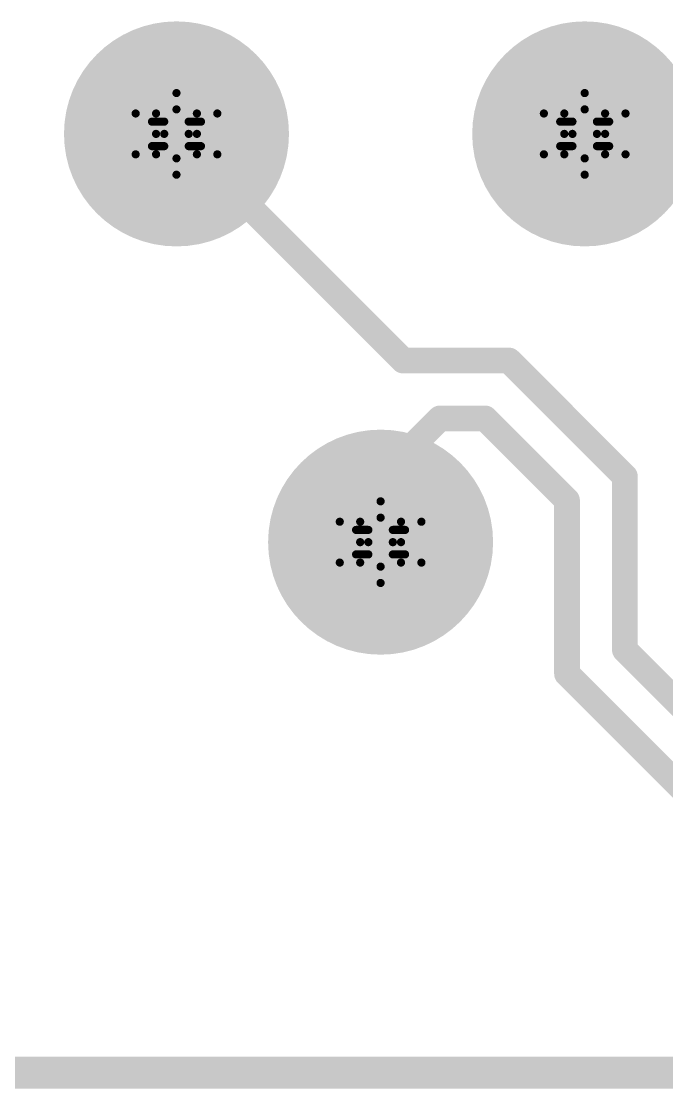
# Model space of a CAD drawing. Header units: inches. Extents: x 0 to 423, y -3 to 110.
# Drawn here: x 9.77 to 13.79, y 11.38 to 18.02 of the extents above; entities that cross this region are included whole.
import ezdxf

# ---------------------------------------------------------------- set-up
doc = ezdxf.new("R2010")
doc.units = ezdxf.units.IN
for name, color, linetype in [('Bottom Layer', 5, 'Continuous'), ('Bottom Solder', 6, 'Continuous'), ('Drill Drawing', 1, 'Continuous'), ('Mid Layer', 16, 'Continuous'), ('Mid Layer 2', 76, 'Continuous'), ('Multi-Layer', 9, 'Continuous'), ('Pad Holes', 156, 'Continuous'), ('Top Layer', 1, 'Continuous'), ('Top Solder', 216, 'Continuous')]:
    doc.layers.add(name, color=color, linetype=linetype)

# ---------------------------------------------------------------- blocks, each defined once
blk = doc.blocks.new('WIZ____RB1_125BAG1A_0_B_102')
at = {"layer": 'Bottom Layer'}
h = blk.add_hatch(color=5, dxfattribs=at)
edge = h.paths.add_edge_path()
edge.add_arc((3.175, -6.35), 0.7, 0, 360)
h = blk.add_hatch(color=5, dxfattribs=at)
edge = h.paths.add_edge_path()
edge.add_arc((1.905, -8.89), 0.7, 0, 360)
h = blk.add_hatch(color=5, dxfattribs=at)
edge = h.paths.add_edge_path()
edge.add_arc((4.445, -8.89), 0.7, 0, 360)
at = {"layer": 'Bottom Solder'}
h = blk.add_hatch(color=6, dxfattribs=at)
edge = h.paths.add_edge_path()
edge.add_arc((3.175, -6.35), 0.7, 0, 360)
h = blk.add_hatch(color=6, dxfattribs=at)
edge = h.paths.add_edge_path()
edge.add_arc((1.905, -8.89), 0.7, 0, 360)
h = blk.add_hatch(color=6, dxfattribs=at)
edge = h.paths.add_edge_path()
edge.add_arc((4.445, -8.89), 0.7, 0, 360)
at = {"layer": 'Mid Layer'}
h = blk.add_hatch(color=16, dxfattribs=at)
edge = h.paths.add_edge_path()
edge.add_arc((3.175, -6.35), 0.7, 0, 360)
h = blk.add_hatch(color=16, dxfattribs=at)
edge = h.paths.add_edge_path()
edge.add_arc((1.905, -8.89), 0.7, 0, 360)
h = blk.add_hatch(color=16, dxfattribs=at)
edge = h.paths.add_edge_path()
edge.add_arc((4.445, -8.89), 0.7, 0, 360)
at = {"layer": 'Mid Layer 2'}
h = blk.add_hatch(color=76, dxfattribs=at)
edge = h.paths.add_edge_path()
edge.add_arc((3.175, -6.35), 0.7, 0, 360)
h = blk.add_hatch(color=76, dxfattribs=at)
edge = h.paths.add_edge_path()
edge.add_arc((1.905, -8.89), 0.7, 0, 360)
h = blk.add_hatch(color=76, dxfattribs=at)
edge = h.paths.add_edge_path()
edge.add_arc((4.445, -8.89), 0.7, 0, 360)
at = {"layer": 'Multi-Layer'}
h = blk.add_hatch(color=9, dxfattribs=at)
edge = h.paths.add_edge_path()
edge.add_arc((3.175, -6.35), 0.7, 0, 360)
h = blk.add_hatch(color=9, dxfattribs=at)
edge = h.paths.add_edge_path()
edge.add_arc((1.905, -8.89), 0.7, 0, 360)
h = blk.add_hatch(color=9, dxfattribs=at)
edge = h.paths.add_edge_path()
edge.add_arc((4.445, -8.89), 0.7, 0, 360)
at = {"layer": 'Pad Holes'}
h = blk.add_hatch(color=7, dxfattribs=at)
edge = h.paths.add_edge_path()
edge.add_arc((3.175, -6.35), 0.45, 0, 360)
h = blk.add_hatch(color=7, dxfattribs=at)
edge = h.paths.add_edge_path()
edge.add_arc((1.905, -8.89), 0.45, 0, 360)
h = blk.add_hatch(color=7, dxfattribs=at)
edge = h.paths.add_edge_path()
edge.add_arc((4.445, -8.89), 0.45, 0, 360)
at = {"layer": 'Top Layer'}
h = blk.add_hatch(color=1, dxfattribs=at)
edge = h.paths.add_edge_path()
edge.add_arc((3.175, -6.35), 0.7, 0, 360)
h = blk.add_hatch(color=1, dxfattribs=at)
edge = h.paths.add_edge_path()
edge.add_arc((1.905, -8.89), 0.7, 0, 360)
h = blk.add_hatch(color=1, dxfattribs=at)
edge = h.paths.add_edge_path()
edge.add_arc((4.445, -8.89), 0.7, 0, 360)
at = {"layer": 'Top Solder'}
h = blk.add_hatch(color=216, dxfattribs=at)
edge = h.paths.add_edge_path()
edge.add_arc((3.175, -6.35), 0.7, 0, 360)
h = blk.add_hatch(color=216, dxfattribs=at)
edge = h.paths.add_edge_path()
edge.add_arc((1.905, -8.89), 0.7, 0, 360)
h = blk.add_hatch(color=216, dxfattribs=at)
edge = h.paths.add_edge_path()
edge.add_arc((4.445, -8.89), 0.7, 0, 360)

msp = doc.modelspace()

# ---------------------------------------------------------------- linework, layer by layer
at = {"layer": 'Bottom Layer'}
msp.add_lwpolyline([(7.41, 11.48, 0.2, 0.2, 0), (22.96, 11.48, 0.2, 0.2, 0)], format="xyseb", dxfattribs=at)
at = {"layer": 'Drill Drawing'}
for points in [[(10.613, 17.447, 0.0508, 0.0508, 0), (10.74, 17.574, 0.0508, 0.0508, 0)], [(10.74, 17.574, 0.0508, 0.0508, 0), (10.867, 17.447, 0.0508, 0.0508, 0)], [(13.153, 17.447, 0.0508, 0.0508, 0), (13.28, 17.574, 0.0508, 0.0508, 0)], [(13.28, 17.574, 0.0508, 0.0508, 0), (13.407, 17.447, 0.0508, 0.0508, 0)], [(10.486, 17.447, 0.0508, 0.0508, 0), (10.613, 17.32, 0.0508, 0.0508, 0)], [(10.486, 17.447, 0.0508, 0.0508, 0), (10.613, 17.447, 0.0508, 0.0508, 0)], [(10.6638, 17.3962, 0.0508, 0.0508, 0), (10.74, 17.4724, 0.0508, 0.0508, 0)], [(10.74, 17.4724, 0.0508, 0.0508, 0), (10.8162, 17.3962, 0.0508, 0.0508, 0)], [(10.867, 17.447, 0.0508, 0.0508, 0), (10.994, 17.447, 0.0508, 0.0508, 0)], [(10.867, 17.32, 0.0508, 0.0508, 0), (10.994, 17.447, 0.0508, 0.0508, 0)], [(13.026, 17.447, 0.0508, 0.0508, 0), (13.153, 17.32, 0.0508, 0.0508, 0)], [(13.026, 17.447, 0.0508, 0.0508, 0), (13.153, 17.447, 0.0508, 0.0508, 0)], [(13.2038, 17.3962, 0.0508, 0.0508, 0), (13.28, 17.4724, 0.0508, 0.0508, 0)], [(13.28, 17.4724, 0.0508, 0.0508, 0), (13.3562, 17.3962, 0.0508, 0.0508, 0)], [(13.407, 17.447, 0.0508, 0.0508, 0), (13.534, 17.447, 0.0508, 0.0508, 0)], [(13.407, 17.32, 0.0508, 0.0508, 0), (13.534, 17.447, 0.0508, 0.0508, 0)], [(10.5876, 17.3962, 0.0508, 0.0508, 0), (10.6638, 17.32, 0.0508, 0.0508, 0)], [(10.5876, 17.3962, 0.0508, 0.0508, 0), (10.6638, 17.3962, 0.0508, 0.0508, 0)], [(10.8162, 17.3962, 0.0508, 0.0508, 0), (10.8924, 17.3962, 0.0508, 0.0508, 0)], [(10.8162, 17.32, 0.0508, 0.0508, 0), (10.8924, 17.3962, 0.0508, 0.0508, 0)], [(13.1276, 17.3962, 0.0508, 0.0508, 0), (13.2038, 17.32, 0.0508, 0.0508, 0)], [(13.1276, 17.3962, 0.0508, 0.0508, 0), (13.2038, 17.3962, 0.0508, 0.0508, 0)], [(13.3562, 17.3962, 0.0508, 0.0508, 0), (13.4324, 17.3962, 0.0508, 0.0508, 0)], [(13.3562, 17.32, 0.0508, 0.0508, 0), (13.4324, 17.3962, 0.0508, 0.0508, 0)], [(10.486, 17.193, 0.0508, 0.0508, 0), (10.613, 17.32, 0.0508, 0.0508, 0)], [(10.5876, 17.2438, 0.0508, 0.0508, 0), (10.6638, 17.32, 0.0508, 0.0508, 0)], [(10.8162, 17.32, 0.0508, 0.0508, 0), (10.8924, 17.2438, 0.0508, 0.0508, 0)], [(10.867, 17.32, 0.0508, 0.0508, 0), (10.994, 17.193, 0.0508, 0.0508, 0)], [(13.026, 17.193, 0.0508, 0.0508, 0), (13.153, 17.32, 0.0508, 0.0508, 0)], [(13.1276, 17.2438, 0.0508, 0.0508, 0), (13.2038, 17.32, 0.0508, 0.0508, 0)], [(13.3562, 17.32, 0.0508, 0.0508, 0), (13.4324, 17.2438, 0.0508, 0.0508, 0)], [(13.407, 17.32, 0.0508, 0.0508, 0), (13.534, 17.193, 0.0508, 0.0508, 0)], [(10.5876, 17.2438, 0.0508, 0.0508, 0), (10.6638, 17.2438, 0.0508, 0.0508, 0)], [(10.6638, 17.2438, 0.0508, 0.0508, 0), (10.74, 17.1676, 0.0508, 0.0508, 0)], [(10.74, 17.1676, 0.0508, 0.0508, 0), (10.8162, 17.2438, 0.0508, 0.0508, 0)], [(10.8162, 17.2438, 0.0508, 0.0508, 0), (10.8924, 17.2438, 0.0508, 0.0508, 0)], [(13.1276, 17.2438, 0.0508, 0.0508, 0), (13.2038, 17.2438, 0.0508, 0.0508, 0)], [(13.2038, 17.2438, 0.0508, 0.0508, 0), (13.28, 17.1676, 0.0508, 0.0508, 0)], [(13.28, 17.1676, 0.0508, 0.0508, 0), (13.3562, 17.2438, 0.0508, 0.0508, 0)], [(13.3562, 17.2438, 0.0508, 0.0508, 0), (13.4324, 17.2438, 0.0508, 0.0508, 0)], [(10.486, 17.193, 0.0508, 0.0508, 0), (10.613, 17.193, 0.0508, 0.0508, 0)], [(10.613, 17.193, 0.0508, 0.0508, 0), (10.74, 17.066, 0.0508, 0.0508, 0)], [(10.74, 17.066, 0.0508, 0.0508, 0), (10.867, 17.193, 0.0508, 0.0508, 0)], [(10.867, 17.193, 0.0508, 0.0508, 0), (10.994, 17.193, 0.0508, 0.0508, 0)], [(13.026, 17.193, 0.0508, 0.0508, 0), (13.153, 17.193, 0.0508, 0.0508, 0)], [(13.153, 17.193, 0.0508, 0.0508, 0), (13.28, 17.066, 0.0508, 0.0508, 0)], [(13.28, 17.066, 0.0508, 0.0508, 0), (13.407, 17.193, 0.0508, 0.0508, 0)], [(13.407, 17.193, 0.0508, 0.0508, 0), (13.534, 17.193, 0.0508, 0.0508, 0)], [(11.883, 14.907, 0.0508, 0.0508, 0), (12.01, 15.034, 0.0508, 0.0508, 0)], [(12.01, 15.034, 0.0508, 0.0508, 0), (12.137, 14.907, 0.0508, 0.0508, 0)], [(11.9338, 14.8562, 0.0508, 0.0508, 0), (12.01, 14.9324, 0.0508, 0.0508, 0)], [(12.01, 14.9324, 0.0508, 0.0508, 0), (12.0862, 14.8562, 0.0508, 0.0508, 0)], [(11.756, 14.907, 0.0508, 0.0508, 0), (11.883, 14.78, 0.0508, 0.0508, 0)], [(11.756, 14.907, 0.0508, 0.0508, 0), (11.883, 14.907, 0.0508, 0.0508, 0)], [(11.8576, 14.8562, 0.0508, 0.0508, 0), (11.9338, 14.78, 0.0508, 0.0508, 0)], [(11.8576, 14.8562, 0.0508, 0.0508, 0), (11.9338, 14.8562, 0.0508, 0.0508, 0)], [(12.0862, 14.8562, 0.0508, 0.0508, 0), (12.1624, 14.8562, 0.0508, 0.0508, 0)], [(12.0862, 14.78, 0.0508, 0.0508, 0), (12.1624, 14.8562, 0.0508, 0.0508, 0)], [(12.137, 14.907, 0.0508, 0.0508, 0), (12.264, 14.907, 0.0508, 0.0508, 0)], [(12.137, 14.78, 0.0508, 0.0508, 0), (12.264, 14.907, 0.0508, 0.0508, 0)], [(11.756, 14.653, 0.0508, 0.0508, 0), (11.883, 14.78, 0.0508, 0.0508, 0)], [(11.8576, 14.7038, 0.0508, 0.0508, 0), (11.9338, 14.78, 0.0508, 0.0508, 0)], [(12.0862, 14.78, 0.0508, 0.0508, 0), (12.1624, 14.7038, 0.0508, 0.0508, 0)], [(12.137, 14.78, 0.0508, 0.0508, 0), (12.264, 14.653, 0.0508, 0.0508, 0)], [(11.756, 14.653, 0.0508, 0.0508, 0), (11.883, 14.653, 0.0508, 0.0508, 0)], [(11.8576, 14.7038, 0.0508, 0.0508, 0), (11.9338, 14.7038, 0.0508, 0.0508, 0)], [(11.883, 14.653, 0.0508, 0.0508, 0), (12.01, 14.526, 0.0508, 0.0508, 0)], [(11.9338, 14.7038, 0.0508, 0.0508, 0), (12.01, 14.6276, 0.0508, 0.0508, 0)], [(12.01, 14.6276, 0.0508, 0.0508, 0), (12.0862, 14.7038, 0.0508, 0.0508, 0)], [(12.01, 14.526, 0.0508, 0.0508, 0), (12.137, 14.653, 0.0508, 0.0508, 0)], [(12.0862, 14.7038, 0.0508, 0.0508, 0), (12.1624, 14.7038, 0.0508, 0.0508, 0)], [(12.137, 14.653, 0.0508, 0.0508, 0), (12.264, 14.653, 0.0508, 0.0508, 0)]]:
    msp.add_lwpolyline(points, format="xyseb", dxfattribs=at)
for points in [[(10.7273, 17.574, 0.0254, 0.0254, 1), (10.7527, 17.574, 0.0254, 0.0254, 1)], [(10.7273, 17.574, 0.0254, 0.0254, 1), (10.7527, 17.574, 0.0254, 0.0254, 1)], [(13.2673, 17.574, 0.0254, 0.0254, 1), (13.2927, 17.574, 0.0254, 0.0254, 1)], [(13.2673, 17.574, 0.0254, 0.0254, 1), (13.2927, 17.574, 0.0254, 0.0254, 1)], [(10.4733, 17.447, 0.0254, 0.0254, 1), (10.4987, 17.447, 0.0254, 0.0254, 1)], [(10.4733, 17.447, 0.0254, 0.0254, 1), (10.4987, 17.447, 0.0254, 0.0254, 1)], [(10.6003, 17.447, 0.0254, 0.0254, 1), (10.6257, 17.447, 0.0254, 0.0254, 1)], [(10.6003, 17.447, 0.0254, 0.0254, 1), (10.6257, 17.447, 0.0254, 0.0254, 1)], [(10.7273, 17.4724, 0.0254, 0.0254, 1), (10.7527, 17.4724, 0.0254, 0.0254, 1)], [(10.7273, 17.4724, 0.0254, 0.0254, 1), (10.7527, 17.4724, 0.0254, 0.0254, 1)], [(10.8543, 17.447, 0.0254, 0.0254, 1), (10.8797, 17.447, 0.0254, 0.0254, 1)], [(10.8543, 17.447, 0.0254, 0.0254, 1), (10.8797, 17.447, 0.0254, 0.0254, 1)], [(10.9813, 17.447, 0.0254, 0.0254, 1), (11.0067, 17.447, 0.0254, 0.0254, 1)], [(10.9813, 17.447, 0.0254, 0.0254, 1), (11.0067, 17.447, 0.0254, 0.0254, 1)], [(13.0133, 17.447, 0.0254, 0.0254, 1), (13.0387, 17.447, 0.0254, 0.0254, 1)], [(13.0133, 17.447, 0.0254, 0.0254, 1), (13.0387, 17.447, 0.0254, 0.0254, 1)], [(13.1403, 17.447, 0.0254, 0.0254, 1), (13.1657, 17.447, 0.0254, 0.0254, 1)], [(13.1403, 17.447, 0.0254, 0.0254, 1), (13.1657, 17.447, 0.0254, 0.0254, 1)], [(13.2673, 17.4724, 0.0254, 0.0254, 1), (13.2927, 17.4724, 0.0254, 0.0254, 1)], [(13.2673, 17.4724, 0.0254, 0.0254, 1), (13.2927, 17.4724, 0.0254, 0.0254, 1)], [(13.3943, 17.447, 0.0254, 0.0254, 1), (13.4197, 17.447, 0.0254, 0.0254, 1)], [(13.3943, 17.447, 0.0254, 0.0254, 1), (13.4197, 17.447, 0.0254, 0.0254, 1)], [(13.5213, 17.447, 0.0254, 0.0254, 1), (13.5467, 17.447, 0.0254, 0.0254, 1)], [(13.5213, 17.447, 0.0254, 0.0254, 1), (13.5467, 17.447, 0.0254, 0.0254, 1)], [(10.5749, 17.3962, 0.0254, 0.0254, 1), (10.6003, 17.3962, 0.0254, 0.0254, 1)], [(10.5749, 17.3962, 0.0254, 0.0254, 1), (10.6003, 17.3962, 0.0254, 0.0254, 1)], [(10.6511, 17.3962, 0.0254, 0.0254, 1), (10.6765, 17.3962, 0.0254, 0.0254, 1)], [(10.6511, 17.3962, 0.0254, 0.0254, 1), (10.6765, 17.3962, 0.0254, 0.0254, 1)], [(10.8035, 17.3962, 0.0254, 0.0254, 1), (10.8289, 17.3962, 0.0254, 0.0254, 1)], [(10.8035, 17.3962, 0.0254, 0.0254, 1), (10.8289, 17.3962, 0.0254, 0.0254, 1)], [(10.8797, 17.3962, 0.0254, 0.0254, 1), (10.9051, 17.3962, 0.0254, 0.0254, 1)], [(10.8797, 17.3962, 0.0254, 0.0254, 1), (10.9051, 17.3962, 0.0254, 0.0254, 1)], [(13.1149, 17.3962, 0.0254, 0.0254, 1), (13.1403, 17.3962, 0.0254, 0.0254, 1)], [(13.1149, 17.3962, 0.0254, 0.0254, 1), (13.1403, 17.3962, 0.0254, 0.0254, 1)], [(13.1911, 17.3962, 0.0254, 0.0254, 1), (13.2165, 17.3962, 0.0254, 0.0254, 1)], [(13.1911, 17.3962, 0.0254, 0.0254, 1), (13.2165, 17.3962, 0.0254, 0.0254, 1)], [(13.3435, 17.3962, 0.0254, 0.0254, 1), (13.3689, 17.3962, 0.0254, 0.0254, 1)], [(13.3435, 17.3962, 0.0254, 0.0254, 1), (13.3689, 17.3962, 0.0254, 0.0254, 1)], [(13.4197, 17.3962, 0.0254, 0.0254, 1), (13.4451, 17.3962, 0.0254, 0.0254, 1)], [(13.4197, 17.3962, 0.0254, 0.0254, 1), (13.4451, 17.3962, 0.0254, 0.0254, 1)], [(10.6003, 17.32, 0.0254, 0.0254, 1), (10.6257, 17.32, 0.0254, 0.0254, 1)], [(10.6003, 17.32, 0.0254, 0.0254, 1), (10.6257, 17.32, 0.0254, 0.0254, 1)], [(10.6511, 17.32, 0.0254, 0.0254, 1), (10.6765, 17.32, 0.0254, 0.0254, 1)], [(10.6511, 17.32, 0.0254, 0.0254, 1), (10.6765, 17.32, 0.0254, 0.0254, 1)], [(10.8035, 17.32, 0.0254, 0.0254, 1), (10.8289, 17.32, 0.0254, 0.0254, 1)], [(10.8035, 17.32, 0.0254, 0.0254, 1), (10.8289, 17.32, 0.0254, 0.0254, 1)], [(10.8543, 17.32, 0.0254, 0.0254, 1), (10.8797, 17.32, 0.0254, 0.0254, 1)], [(10.8543, 17.32, 0.0254, 0.0254, 1), (10.8797, 17.32, 0.0254, 0.0254, 1)], [(13.1403, 17.32, 0.0254, 0.0254, 1), (13.1657, 17.32, 0.0254, 0.0254, 1)], [(13.1403, 17.32, 0.0254, 0.0254, 1), (13.1657, 17.32, 0.0254, 0.0254, 1)], [(13.1911, 17.32, 0.0254, 0.0254, 1), (13.2165, 17.32, 0.0254, 0.0254, 1)], [(13.1911, 17.32, 0.0254, 0.0254, 1), (13.2165, 17.32, 0.0254, 0.0254, 1)], [(13.3435, 17.32, 0.0254, 0.0254, 1), (13.3689, 17.32, 0.0254, 0.0254, 1)], [(13.3435, 17.32, 0.0254, 0.0254, 1), (13.3689, 17.32, 0.0254, 0.0254, 1)], [(13.3943, 17.32, 0.0254, 0.0254, 1), (13.4197, 17.32, 0.0254, 0.0254, 1)], [(13.3943, 17.32, 0.0254, 0.0254, 1), (13.4197, 17.32, 0.0254, 0.0254, 1)], [(10.5749, 17.2438, 0.0254, 0.0254, 1), (10.6003, 17.2438, 0.0254, 0.0254, 1)], [(10.5749, 17.2438, 0.0254, 0.0254, 1), (10.6003, 17.2438, 0.0254, 0.0254, 1)], [(10.6511, 17.2438, 0.0254, 0.0254, 1), (10.6765, 17.2438, 0.0254, 0.0254, 1)], [(10.6511, 17.2438, 0.0254, 0.0254, 1), (10.6765, 17.2438, 0.0254, 0.0254, 1)], [(10.8035, 17.2438, 0.0254, 0.0254, 1), (10.8289, 17.2438, 0.0254, 0.0254, 1)], [(10.8035, 17.2438, 0.0254, 0.0254, 1), (10.8289, 17.2438, 0.0254, 0.0254, 1)], [(10.8797, 17.2438, 0.0254, 0.0254, 1), (10.9051, 17.2438, 0.0254, 0.0254, 1)], [(10.8797, 17.2438, 0.0254, 0.0254, 1), (10.9051, 17.2438, 0.0254, 0.0254, 1)], [(13.1149, 17.2438, 0.0254, 0.0254, 1), (13.1403, 17.2438, 0.0254, 0.0254, 1)], [(13.1149, 17.2438, 0.0254, 0.0254, 1), (13.1403, 17.2438, 0.0254, 0.0254, 1)], [(13.1911, 17.2438, 0.0254, 0.0254, 1), (13.2165, 17.2438, 0.0254, 0.0254, 1)], [(13.1911, 17.2438, 0.0254, 0.0254, 1), (13.2165, 17.2438, 0.0254, 0.0254, 1)], [(13.3435, 17.2438, 0.0254, 0.0254, 1), (13.3689, 17.2438, 0.0254, 0.0254, 1)], [(13.3435, 17.2438, 0.0254, 0.0254, 1), (13.3689, 17.2438, 0.0254, 0.0254, 1)], [(13.4197, 17.2438, 0.0254, 0.0254, 1), (13.4451, 17.2438, 0.0254, 0.0254, 1)], [(13.4197, 17.2438, 0.0254, 0.0254, 1), (13.4451, 17.2438, 0.0254, 0.0254, 1)], [(10.4733, 17.193, 0.0254, 0.0254, 1), (10.4987, 17.193, 0.0254, 0.0254, 1)], [(10.4733, 17.193, 0.0254, 0.0254, 1), (10.4987, 17.193, 0.0254, 0.0254, 1)], [(10.6003, 17.193, 0.0254, 0.0254, 1), (10.6257, 17.193, 0.0254, 0.0254, 1)], [(10.6003, 17.193, 0.0254, 0.0254, 1), (10.6257, 17.193, 0.0254, 0.0254, 1)], [(10.8543, 17.193, 0.0254, 0.0254, 1), (10.8797, 17.193, 0.0254, 0.0254, 1)], [(10.8543, 17.193, 0.0254, 0.0254, 1), (10.8797, 17.193, 0.0254, 0.0254, 1)], [(10.9813, 17.193, 0.0254, 0.0254, 1), (11.0067, 17.193, 0.0254, 0.0254, 1)], [(10.9813, 17.193, 0.0254, 0.0254, 1), (11.0067, 17.193, 0.0254, 0.0254, 1)], [(13.0133, 17.193, 0.0254, 0.0254, 1), (13.0387, 17.193, 0.0254, 0.0254, 1)], [(13.0133, 17.193, 0.0254, 0.0254, 1), (13.0387, 17.193, 0.0254, 0.0254, 1)], [(13.1403, 17.193, 0.0254, 0.0254, 1), (13.1657, 17.193, 0.0254, 0.0254, 1)], [(13.1403, 17.193, 0.0254, 0.0254, 1), (13.1657, 17.193, 0.0254, 0.0254, 1)], [(13.3943, 17.193, 0.0254, 0.0254, 1), (13.4197, 17.193, 0.0254, 0.0254, 1)], [(13.3943, 17.193, 0.0254, 0.0254, 1), (13.4197, 17.193, 0.0254, 0.0254, 1)], [(13.5213, 17.193, 0.0254, 0.0254, 1), (13.5467, 17.193, 0.0254, 0.0254, 1)], [(13.5213, 17.193, 0.0254, 0.0254, 1), (13.5467, 17.193, 0.0254, 0.0254, 1)], [(10.7273, 17.1676, 0.0254, 0.0254, 1), (10.7527, 17.1676, 0.0254, 0.0254, 1)], [(10.7273, 17.1676, 0.0254, 0.0254, 1), (10.7527, 17.1676, 0.0254, 0.0254, 1)], [(13.2673, 17.1676, 0.0254, 0.0254, 1), (13.2927, 17.1676, 0.0254, 0.0254, 1)], [(13.2673, 17.1676, 0.0254, 0.0254, 1), (13.2927, 17.1676, 0.0254, 0.0254, 1)], [(10.7273, 17.066, 0.0254, 0.0254, 1), (10.7527, 17.066, 0.0254, 0.0254, 1)], [(10.7273, 17.066, 0.0254, 0.0254, 1), (10.7527, 17.066, 0.0254, 0.0254, 1)], [(13.2673, 17.066, 0.0254, 0.0254, 1), (13.2927, 17.066, 0.0254, 0.0254, 1)], [(13.2673, 17.066, 0.0254, 0.0254, 1), (13.2927, 17.066, 0.0254, 0.0254, 1)], [(11.9973, 15.034, 0.0254, 0.0254, 1), (12.0227, 15.034, 0.0254, 0.0254, 1)], [(11.9973, 15.034, 0.0254, 0.0254, 1), (12.0227, 15.034, 0.0254, 0.0254, 1)], [(11.9973, 14.9324, 0.0254, 0.0254, 1), (12.0227, 14.9324, 0.0254, 0.0254, 1)], [(11.9973, 14.9324, 0.0254, 0.0254, 1), (12.0227, 14.9324, 0.0254, 0.0254, 1)], [(11.7433, 14.907, 0.0254, 0.0254, 1), (11.7687, 14.907, 0.0254, 0.0254, 1)], [(11.7433, 14.907, 0.0254, 0.0254, 1), (11.7687, 14.907, 0.0254, 0.0254, 1)], [(11.8449, 14.8562, 0.0254, 0.0254, 1), (11.8703, 14.8562, 0.0254, 0.0254, 1)], [(11.8449, 14.8562, 0.0254, 0.0254, 1), (11.8703, 14.8562, 0.0254, 0.0254, 1)], [(11.8703, 14.907, 0.0254, 0.0254, 1), (11.8957, 14.907, 0.0254, 0.0254, 1)], [(11.8703, 14.907, 0.0254, 0.0254, 1), (11.8957, 14.907, 0.0254, 0.0254, 1)], [(11.9211, 14.8562, 0.0254, 0.0254, 1), (11.9465, 14.8562, 0.0254, 0.0254, 1)], [(11.9211, 14.8562, 0.0254, 0.0254, 1), (11.9465, 14.8562, 0.0254, 0.0254, 1)], [(12.0735, 14.8562, 0.0254, 0.0254, 1), (12.0989, 14.8562, 0.0254, 0.0254, 1)], [(12.0735, 14.8562, 0.0254, 0.0254, 1), (12.0989, 14.8562, 0.0254, 0.0254, 1)], [(12.1243, 14.907, 0.0254, 0.0254, 1), (12.1497, 14.907, 0.0254, 0.0254, 1)], [(12.1243, 14.907, 0.0254, 0.0254, 1), (12.1497, 14.907, 0.0254, 0.0254, 1)], [(12.1497, 14.8562, 0.0254, 0.0254, 1), (12.1751, 14.8562, 0.0254, 0.0254, 1)], [(12.1497, 14.8562, 0.0254, 0.0254, 1), (12.1751, 14.8562, 0.0254, 0.0254, 1)], [(12.2513, 14.907, 0.0254, 0.0254, 1), (12.2767, 14.907, 0.0254, 0.0254, 1)], [(12.2513, 14.907, 0.0254, 0.0254, 1), (12.2767, 14.907, 0.0254, 0.0254, 1)], [(11.8703, 14.78, 0.0254, 0.0254, 1), (11.8957, 14.78, 0.0254, 0.0254, 1)], [(11.8703, 14.78, 0.0254, 0.0254, 1), (11.8957, 14.78, 0.0254, 0.0254, 1)], [(11.9211, 14.78, 0.0254, 0.0254, 1), (11.9465, 14.78, 0.0254, 0.0254, 1)], [(11.9211, 14.78, 0.0254, 0.0254, 1), (11.9465, 14.78, 0.0254, 0.0254, 1)], [(12.0735, 14.78, 0.0254, 0.0254, 1), (12.0989, 14.78, 0.0254, 0.0254, 1)], [(12.0735, 14.78, 0.0254, 0.0254, 1), (12.0989, 14.78, 0.0254, 0.0254, 1)], [(12.1243, 14.78, 0.0254, 0.0254, 1), (12.1497, 14.78, 0.0254, 0.0254, 1)], [(12.1243, 14.78, 0.0254, 0.0254, 1), (12.1497, 14.78, 0.0254, 0.0254, 1)], [(11.7433, 14.653, 0.0254, 0.0254, 1), (11.7687, 14.653, 0.0254, 0.0254, 1)], [(11.7433, 14.653, 0.0254, 0.0254, 1), (11.7687, 14.653, 0.0254, 0.0254, 1)], [(11.8449, 14.7038, 0.0254, 0.0254, 1), (11.8703, 14.7038, 0.0254, 0.0254, 1)], [(11.8449, 14.7038, 0.0254, 0.0254, 1), (11.8703, 14.7038, 0.0254, 0.0254, 1)], [(11.8703, 14.653, 0.0254, 0.0254, 1), (11.8957, 14.653, 0.0254, 0.0254, 1)], [(11.8703, 14.653, 0.0254, 0.0254, 1), (11.8957, 14.653, 0.0254, 0.0254, 1)], [(11.9211, 14.7038, 0.0254, 0.0254, 1), (11.9465, 14.7038, 0.0254, 0.0254, 1)], [(11.9211, 14.7038, 0.0254, 0.0254, 1), (11.9465, 14.7038, 0.0254, 0.0254, 1)], [(12.0735, 14.7038, 0.0254, 0.0254, 1), (12.0989, 14.7038, 0.0254, 0.0254, 1)], [(12.0735, 14.7038, 0.0254, 0.0254, 1), (12.0989, 14.7038, 0.0254, 0.0254, 1)], [(12.1243, 14.653, 0.0254, 0.0254, 1), (12.1497, 14.653, 0.0254, 0.0254, 1)], [(12.1243, 14.653, 0.0254, 0.0254, 1), (12.1497, 14.653, 0.0254, 0.0254, 1)], [(12.1497, 14.7038, 0.0254, 0.0254, 1), (12.1751, 14.7038, 0.0254, 0.0254, 1)], [(12.1497, 14.7038, 0.0254, 0.0254, 1), (12.1751, 14.7038, 0.0254, 0.0254, 1)], [(12.2513, 14.653, 0.0254, 0.0254, 1), (12.2767, 14.653, 0.0254, 0.0254, 1)], [(12.2513, 14.653, 0.0254, 0.0254, 1), (12.2767, 14.653, 0.0254, 0.0254, 1)], [(11.9973, 14.6276, 0.0254, 0.0254, 1), (12.0227, 14.6276, 0.0254, 0.0254, 1)], [(11.9973, 14.6276, 0.0254, 0.0254, 1), (12.0227, 14.6276, 0.0254, 0.0254, 1)], [(11.9973, 14.526, 0.0254, 0.0254, 1), (12.0227, 14.526, 0.0254, 0.0254, 1)], [(11.9973, 14.526, 0.0254, 0.0254, 1), (12.0227, 14.526, 0.0254, 0.0254, 1)]]:
    msp.add_lwpolyline(points, format="xyseb", close=True, dxfattribs=at)
at = {"layer": 'Top Layer'}
for points in [[(10.74, 17.32, 0.16, 0.16, 0), (12.15, 15.91, 0.16, 0.16, 0)], [(12.15, 15.91, 0.16, 0.16, 0), (12.8091, 15.91, 0.16, 0.16, 0)], [(12.8091, 15.91, 0.16, 0.16, 0), (13.53, 15.1891, 0.16, 0.16, 0)], [(12.01, 15.18, 0.16, 0.16, 0), (12.38, 15.55, 0.16, 0.16, 0)], [(12.38, 15.55, 0.16, 0.16, 0), (12.66, 15.55, 0.16, 0.16, 0)], [(12.66, 15.55, 0.16, 0.16, 0), (13.17, 15.04, 0.16, 0.16, 0)], [(12.01, 14.78, 0.16, 0.16, 0), (12.01, 15.18, 0.16, 0.16, 0)], [(13.53, 14.11, 0.16, 0.16, 0), (13.53, 15.1891, 0.16, 0.16, 0)], [(13.17, 13.9609, 0.16, 0.16, 0), (13.17, 15.04, 0.16, 0.16, 0)], [(13.53, 14.11, 0.16, 0.16, 0), (14.3054, 13.3346, 0.16, 0.16, 0)], [(13.17, 13.9609, 0.16, 0.16, 0), (14.0509, 13.08, 0.16, 0.16, 0)]]:
    msp.add_lwpolyline(points, format="xyseb", dxfattribs=at)
for points in [[(10.7, 17.32, 0.08, 0.08, 1), (10.78, 17.32, 0.08, 0.08, 1)], [(12.11, 15.91, 0.08, 0.08, 1), (12.19, 15.91, 0.08, 0.08, 1)], [(12.11, 15.91, 0.08, 0.08, 1), (12.19, 15.91, 0.08, 0.08, 1)], [(12.7691, 15.91, 0.08, 0.08, 1), (12.8491, 15.91, 0.08, 0.08, 1)], [(12.7691, 15.91, 0.08, 0.08, 1), (12.8491, 15.91, 0.08, 0.08, 1)], [(12.34, 15.55, 0.08, 0.08, 1), (12.42, 15.55, 0.08, 0.08, 1)], [(12.34, 15.55, 0.08, 0.08, 1), (12.42, 15.55, 0.08, 0.08, 1)], [(12.62, 15.55, 0.08, 0.08, 1), (12.7, 15.55, 0.08, 0.08, 1)], [(12.62, 15.55, 0.08, 0.08, 1), (12.7, 15.55, 0.08, 0.08, 1)], [(11.97, 15.18, 0.08, 0.08, 1), (12.05, 15.18, 0.08, 0.08, 1)], [(11.97, 15.18, 0.08, 0.08, 1), (12.05, 15.18, 0.08, 0.08, 1)], [(13.49, 15.1891, 0.08, 0.08, 1), (13.57, 15.1891, 0.08, 0.08, 1)], [(13.49, 15.1891, 0.08, 0.08, 1), (13.57, 15.1891, 0.08, 0.08, 1)], [(13.13, 15.04, 0.08, 0.08, 1), (13.21, 15.04, 0.08, 0.08, 1)], [(13.13, 15.04, 0.08, 0.08, 1), (13.21, 15.04, 0.08, 0.08, 1)], [(11.97, 14.78, 0.08, 0.08, 1), (12.05, 14.78, 0.08, 0.08, 1)], [(13.49, 14.11, 0.08, 0.08, 1), (13.57, 14.11, 0.08, 0.08, 1)], [(13.49, 14.11, 0.08, 0.08, 1), (13.57, 14.11, 0.08, 0.08, 1)], [(13.13, 13.9609, 0.08, 0.08, 1), (13.21, 13.9609, 0.08, 0.08, 1)], [(13.13, 13.9609, 0.08, 0.08, 1), (13.21, 13.9609, 0.08, 0.08, 1)]]:
    msp.add_lwpolyline(points, format="xyseb", close=True, dxfattribs=at)

# ---------------------------------------------------------------- block references
at = {"rotation": 180}
msp.add_blockref('WIZ____RB1_125BAG1A_0_B_102', (15.185, 8.43), dxfattribs=at)

doc.saveas('drawing.dxf')
